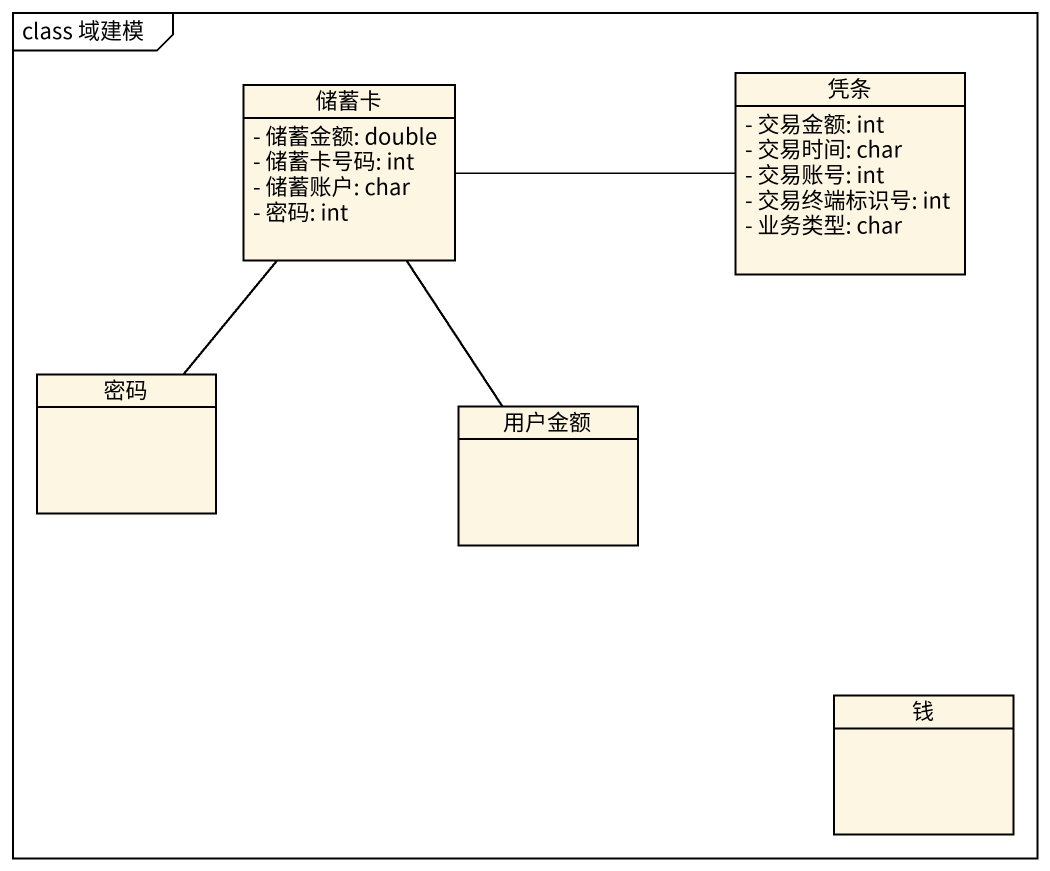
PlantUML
@startuml
mainframe class 域建模
hide circle
hide empty members
skinparam classAttributeIconSize 0
class 储蓄卡 {
  - 储蓄金额: double
  - 储蓄卡号码: int
  - 储蓄账户: char
  - 密码: int
}
class 凭条 {
  - 交易金额: int
  - 交易时间: char
  - 交易账号: int
  - 交易终端标识号: int
  - 业务类型: char
}
class 密码
class 用户金额
class 钱
储蓄卡 -right- 凭条
密码 -up- 储蓄卡
用户金额 -up- 储蓄卡
@enduml
